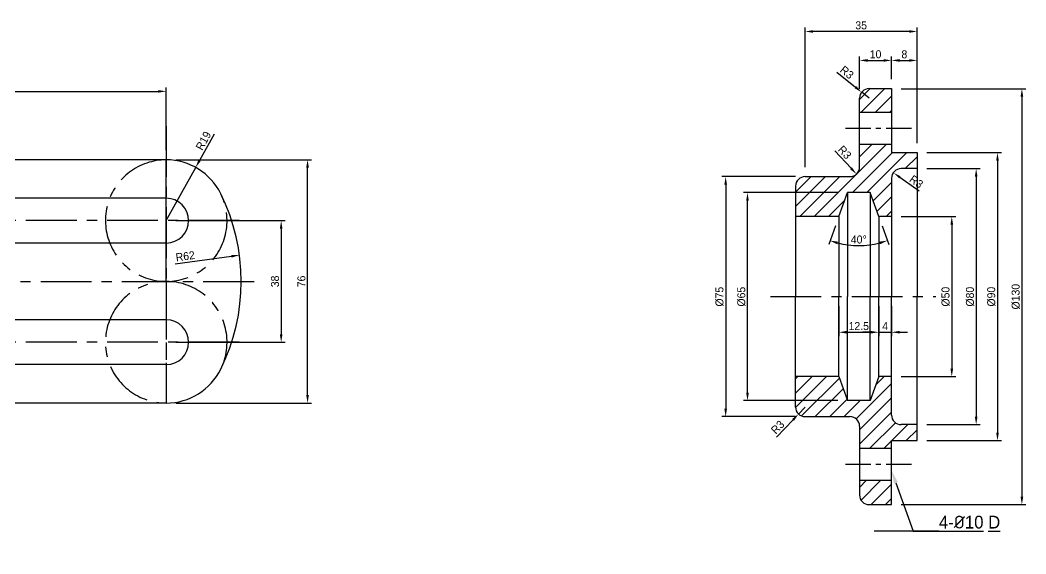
# Model space of a CAD drawing. Header units: millimetres. Extents: x 106 to 2619, y 244 to 1783.
# Drawn here: x 1209.5 to 1523.7, y 654.2 to 821 of the extents above; entities that cross this region are included whole.
import ezdxf
from ezdxf import colors
from ezdxf.entities.mleader import LeaderData, LeaderLine
from ezdxf.math import Vec2, Vec3

# ---------------------------------------------------------------- set-up
doc = ezdxf.new("R2010")
doc.units = ezdxf.units.MM
doc.header["$LTSCALE"] = 0.5
doc.linetypes.add('CENTER', pattern=[50.8, 31.75, -6.35, 6.35, -6.35])
doc.styles.get("Standard").update_dxf_attribs({"font": ''})
doc.styles.get('Standard').set_extended_font_data('Gulim')
doc.dimstyles.new('ISO-25', dxfattribs={"dimtxt": 2.5, "dimasz": 2.5, "dimexe": 1.25, "dimexo": 3, "dimtad": 1, "dimdsep": 46, "dimtxsty": 'Standard', "dimcen": 2.5, "dimclrd": 1, "dimclre": 1, "dimclrt": 5, "dimadec": 0, "dimazin": 0, "dimtfac": 1, "dimtmove": 0, "dimatfit": 3, "dimfxl": 1, "dimtfillclr": 1, "dimarcsym": 0})
pattern_1 = [(45, (-3.75, -77.5908), (-2.245064, 2.245064), [])]

# ---------------------------------------------------------------- blocks, each defined once
blk = doc.blocks.new('*D124')
at = {"color": 1, "lineweight": -2, "transparency": 16777216}
for p, q in [((1147.11, 780.36), (1147.11, 800.01)), ((1149.61, 798.76), (1252.61, 798.76)), ((1255.11, 780.36), (1255.11, 800.01))]:
    blk.add_line(p, q, dxfattribs=at)
at = {"color": 1, "transparency": 16777216}
for points in [[(1149.61, 799.18), (1149.61, 798.35), (1147.11, 798.76)], [(1252.61, 799.18), (1252.61, 798.35), (1255.11, 798.76)]]:
    blk.add_solid(points, dxfattribs=at)
at = {"layer": 'Defpoints', "color": 0, "transparency": 16777216}
for p in [(1255.11, 798.76), (1147.11, 777.36), (1255.11, 777.36)]:
    blk.add_point(p, dxfattribs=at)
at = {"color": 5, "transparency": 16777216, "insert": (1201.11, 800.67), "char_height": 2.5, "attachment_point": 5}
blk.add_mtext('108', dxfattribs=at)
blk = doc.blocks.new('*D125')
at = {"color": 1, "lineweight": -2, "transparency": 16777216}
for p, q in [((1258.11, 758.36), (1292.27, 758.36)), ((1291.02, 755.86), (1291.02, 722.86)), ((1258.11, 720.36), (1292.27, 720.36))]:
    blk.add_line(p, q, dxfattribs=at)
at = {"color": 1, "transparency": 16777216}
for points in [[(1290.6, 755.86), (1291.44, 755.86), (1291.02, 758.36)], [(1290.6, 722.86), (1291.44, 722.86), (1291.02, 720.36)]]:
    blk.add_solid(points, dxfattribs=at)
at = {"layer": 'Defpoints', "color": 0, "transparency": 16777216}
for p in [(1255.11, 758.36), (1255.11, 720.36), (1291.02, 720.36)]:
    blk.add_point(p, dxfattribs=at)
at = {"color": 5, "transparency": 16777216, "insert": (1289.11, 739.36), "char_height": 2.5, "attachment_point": 5, "rotation": 90}
blk.add_mtext('38', dxfattribs=at)
blk = doc.blocks.new('*D127')
at = {"color": 1, "lineweight": -2, "transparency": 16777216}
for p, q in [((1270.07, 785.41), (1265.52, 777.17)), ((1255.11, 758.36), (1264.31, 774.99))]:
    blk.add_line(p, q, dxfattribs=at)
at = {"color": 1, "transparency": 16777216}
blk.add_solid([(1265.15, 777.38), (1265.88, 776.97), (1264.31, 774.99)], dxfattribs=at)
at = {"layer": 'Defpoints', "color": 0, "transparency": 16777216}
for p in [(1264.31, 774.99), (1255.11, 758.36)]:
    blk.add_point(p, dxfattribs=at)
at = {"color": 5, "transparency": 16777216, "insert": (1266.73, 783.31), "char_height": 2.5, "attachment_point": 5, "rotation": 61.0534}
blk.add_mtext('R19', dxfattribs=at)
blk = doc.blocks.new('*D128')
at = {"color": 1, "lineweight": -2, "transparency": 16777216}
blk.add_line((1257.87, 744.88), (1275.51, 747.24), dxfattribs=at)
at = {"color": 1, "transparency": 16777216}
blk.add_solid([(1275.46, 747.65), (1275.57, 746.82), (1277.99, 747.57)], dxfattribs=at)
at = {"layer": 'Defpoints', "color": 0, "transparency": 16777216}
for p in [(1277.99, 747.57), (1216.54, 739.36)]:
    blk.add_point(p, dxfattribs=at)
at = {"color": 5, "transparency": 16777216, "insert": (1261.05, 747.23), "char_height": 2.5, "attachment_point": 5, "rotation": 7.6064}
blk.add_mtext('R62', dxfattribs=at)
blk = doc.blocks.new('*D129')
at = {"color": 1, "lineweight": -2, "transparency": 16777216}
for p, q in [((1258.11, 777.36), (1300.52, 777.36)), ((1299.27, 703.86), (1299.27, 774.86)), ((1258.11, 701.36), (1300.52, 701.36))]:
    blk.add_line(p, q, dxfattribs=at)
at = {"color": 1, "transparency": 16777216}
for points in [[(1298.85, 774.86), (1299.69, 774.86), (1299.27, 777.36)], [(1298.85, 703.86), (1299.69, 703.86), (1299.27, 701.36)]]:
    blk.add_solid(points, dxfattribs=at)
at = {"layer": 'Defpoints', "color": 0, "transparency": 16777216}
for p in [(1255.11, 777.36), (1299.27, 777.36), (1255.11, 701.36)]:
    blk.add_point(p, dxfattribs=at)
at = {"color": 5, "transparency": 16777216, "insert": (1297.36, 739.36), "char_height": 2.5, "attachment_point": 5, "rotation": 90}
blk.add_mtext('76', dxfattribs=at)
blk = doc.blocks.new('*D190')
at = {"color": 1, "lineweight": -2, "transparency": 16777216}
for p, q in [((1471.76, 799.6), (1471.76, 809.68)), ((1474.26, 808.43), (1479.26, 808.43)), ((1481.76, 802.6), (1481.76, 809.68))]:
    blk.add_line(p, q, dxfattribs=at)
at = {"color": 1, "transparency": 16777216}
for points in [[(1474.26, 808.84), (1474.26, 808.01), (1471.76, 808.43)], [(1479.26, 808.84), (1479.26, 808.01), (1481.76, 808.43)]]:
    blk.add_solid(points, dxfattribs=at)
at = {"layer": 'Defpoints', "color": 0, "transparency": 16777216}
for p in [(1481.76, 808.43), (1481.76, 799.6), (1471.76, 796.6)]:
    blk.add_point(p, dxfattribs=at)
at = {"color": 5, "transparency": 16777216, "insert": (1476.76, 810.34), "char_height": 2.5, "attachment_point": 5}
blk.add_mtext('10', dxfattribs=at)
blk = doc.blocks.new('*D191')
at = {"color": 1, "lineweight": -2, "transparency": 16777216}
for p, q in [((1481.76, 802.6), (1481.76, 809.68)), ((1484.26, 808.43), (1487.26, 808.43)), ((1489.76, 782.6), (1489.76, 809.68))]:
    blk.add_line(p, q, dxfattribs=at)
at = {"color": 1, "transparency": 16777216}
for points in [[(1484.26, 808.84), (1484.26, 808.01), (1481.76, 808.43)], [(1487.26, 808.84), (1487.26, 808.01), (1489.76, 808.43)]]:
    blk.add_solid(points, dxfattribs=at)
at = {"layer": 'Defpoints', "color": 0, "transparency": 16777216}
for p in [(1489.76, 808.43), (1481.76, 799.6), (1489.76, 779.6)]:
    blk.add_point(p, dxfattribs=at)
at = {"color": 5, "transparency": 16777216, "insert": (1485.76, 810.33), "char_height": 2.5, "attachment_point": 5}
blk.add_mtext('8', dxfattribs=at)
blk = doc.blocks.new('*D192')
at = {"color": 1, "lineweight": -2, "transparency": 16777216}
for p, q in [((1454.76, 775.1), (1454.76, 818.73)), ((1487.26, 817.48), (1457.26, 817.48)), ((1489.76, 782.6), (1489.76, 818.73))]:
    blk.add_line(p, q, dxfattribs=at)
at = {"color": 1, "transparency": 16777216}
for points in [[(1457.26, 817.89), (1457.26, 817.06), (1454.76, 817.48)], [(1487.26, 817.89), (1487.26, 817.06), (1489.76, 817.48)]]:
    blk.add_solid(points, dxfattribs=at)
at = {"layer": 'Defpoints', "color": 0, "transparency": 16777216}
for p in [(1454.76, 817.48), (1489.76, 779.6), (1454.76, 772.1)]:
    blk.add_point(p, dxfattribs=at)
at = {"color": 5, "transparency": 16777216, "insert": (1472.26, 819.38), "char_height": 2.5, "attachment_point": 5}
blk.add_mtext('35', dxfattribs=at)
blk = doc.blocks.new('*D193')
at = {"color": 1, "lineweight": -2, "transparency": 16777216}
for p, q in [((1451.76, 772.1), (1428.67, 772.1)), ((1429.92, 769.6), (1429.92, 699.6)), ((1451.76, 697.1), (1428.67, 697.1))]:
    blk.add_line(p, q, dxfattribs=at)
at = {"color": 1, "transparency": 16777216}
for points in [[(1429.5, 769.6), (1430.33, 769.6), (1429.92, 772.1)], [(1429.5, 699.6), (1430.33, 699.6), (1429.92, 697.1)]]:
    blk.add_solid(points, dxfattribs=at)
at = {"layer": 'Defpoints', "color": 0, "transparency": 16777216}
for p in [(1454.76, 772.1), (1429.92, 697.1), (1454.76, 697.1)]:
    blk.add_point(p, dxfattribs=at)
at = {"color": 5, "transparency": 16777216, "insert": (1428.01, 734.6), "char_height": 2.5, "attachment_point": 5, "rotation": 90}
blk.add_mtext('%%c75', dxfattribs=at)
blk = doc.blocks.new('*D194')
at = {"color": 1, "lineweight": -2, "transparency": 16777216}
for p, q in [((1464.99, 767.1), (1435.49, 767.1)), ((1436.74, 704.6), (1436.74, 764.6)), ((1464.99, 702.1), (1435.49, 702.1))]:
    blk.add_line(p, q, dxfattribs=at)
at = {"color": 1, "transparency": 16777216}
for points in [[(1436.33, 764.6), (1437.16, 764.6), (1436.74, 767.1)], [(1436.33, 704.6), (1437.16, 704.6), (1436.74, 702.1)]]:
    blk.add_solid(points, dxfattribs=at)
at = {"layer": 'Defpoints', "color": 0, "transparency": 16777216}
for p in [(1436.74, 767.1), (1467.99, 767.1), (1467.99, 702.1)]:
    blk.add_point(p, dxfattribs=at)
at = {"color": 5, "transparency": 16777216, "insert": (1434.84, 734.6), "char_height": 2.5, "attachment_point": 5, "rotation": 90}
blk.add_mtext('%%c65', dxfattribs=at)
blk = doc.blocks.new('*D195')
at = {"color": 1, "lineweight": -2, "transparency": 16777216}
for p, q in [((1484.76, 759.6), (1501.82, 759.6)), ((1500.57, 757.1), (1500.57, 712.1)), ((1484.76, 709.6), (1501.82, 709.6))]:
    blk.add_line(p, q, dxfattribs=at)
at = {"color": 1, "transparency": 16777216}
for points in [[(1500.15, 757.1), (1500.99, 757.1), (1500.57, 759.6)], [(1500.15, 712.1), (1500.99, 712.1), (1500.57, 709.6)]]:
    blk.add_solid(points, dxfattribs=at)
at = {"layer": 'Defpoints', "color": 0, "transparency": 16777216}
for p in [(1481.76, 759.6), (1481.76, 709.6), (1500.57, 709.6)]:
    blk.add_point(p, dxfattribs=at)
at = {"color": 5, "transparency": 16777216, "insert": (1498.66, 734.6), "char_height": 2.5, "attachment_point": 5, "rotation": 90}
blk.add_mtext('%%c50', dxfattribs=at)
blk = doc.blocks.new('*D196')
at = {"color": 1, "lineweight": -2, "transparency": 16777216}
for p, q in [((1492.76, 774.6), (1509.44, 774.6)), ((1508.19, 772.1), (1508.19, 697.1)), ((1492.76, 694.6), (1509.44, 694.6))]:
    blk.add_line(p, q, dxfattribs=at)
at = {"color": 1, "transparency": 16777216}
for points in [[(1507.78, 772.1), (1508.61, 772.1), (1508.19, 774.6)], [(1507.78, 697.1), (1508.61, 697.1), (1508.19, 694.6)]]:
    blk.add_solid(points, dxfattribs=at)
at = {"layer": 'Defpoints', "color": 0, "transparency": 16777216}
for p in [(1489.76, 774.6), (1489.76, 694.6), (1508.19, 694.6)]:
    blk.add_point(p, dxfattribs=at)
at = {"color": 5, "transparency": 16777216, "insert": (1506.29, 734.6), "char_height": 2.5, "attachment_point": 5, "rotation": 90}
blk.add_mtext('%%c80', dxfattribs=at)
blk = doc.blocks.new('*D197')
at = {"color": 1, "lineweight": -2, "transparency": 16777216}
for p, q in [((1492.76, 779.6), (1516.11, 779.6)), ((1514.86, 777.1), (1514.86, 692.1)), ((1492.76, 689.6), (1516.11, 689.6))]:
    blk.add_line(p, q, dxfattribs=at)
at = {"color": 1, "transparency": 16777216}
for points in [[(1514.44, 777.1), (1515.28, 777.1), (1514.86, 779.6)], [(1514.44, 692.1), (1515.28, 692.1), (1514.86, 689.6)]]:
    blk.add_solid(points, dxfattribs=at)
at = {"layer": 'Defpoints', "color": 0, "transparency": 16777216}
for p in [(1489.76, 779.6), (1489.76, 689.6), (1514.86, 689.6)]:
    blk.add_point(p, dxfattribs=at)
at = {"color": 5, "transparency": 16777216, "insert": (1512.95, 734.6), "char_height": 2.5, "attachment_point": 5, "rotation": 90}
blk.add_mtext('%%c90', dxfattribs=at)
blk = doc.blocks.new('*D198')
at = {"color": 1, "lineweight": -2, "transparency": 16777216}
for p, q in [((1484.76, 799.6), (1523.73, 799.6)), ((1522.48, 797.1), (1522.48, 672.1)), ((1484.76, 669.6), (1523.73, 669.6))]:
    blk.add_line(p, q, dxfattribs=at)
at = {"color": 1, "transparency": 16777216}
for points in [[(1522.06, 797.1), (1522.9, 797.1), (1522.48, 799.6)], [(1522.06, 672.1), (1522.9, 672.1), (1522.48, 669.6)]]:
    blk.add_solid(points, dxfattribs=at)
at = {"layer": 'Defpoints', "color": 0, "transparency": 16777216}
for p in [(1481.76, 799.6), (1481.76, 669.6), (1522.48, 669.6)]:
    blk.add_point(p, dxfattribs=at)
at = {"color": 5, "transparency": 16777216, "insert": (1520.57, 734.6), "char_height": 2.5, "attachment_point": 5, "rotation": 90}
blk.add_mtext('%%c130', dxfattribs=at)
blk = doc.blocks.new('*D199')
at = {"color": 1, "lineweight": -2, "transparency": 16777216}
for p, q in [((1465.26, 731.6), (1465.26, 722.23)), ((1477.76, 731.6), (1477.76, 722.23)), ((1467.76, 723.48), (1475.26, 723.48))]:
    blk.add_line(p, q, dxfattribs=at)
at = {"color": 1, "transparency": 16777216}
for points in [[(1467.76, 723.9), (1467.76, 723.07), (1465.26, 723.48)], [(1475.26, 723.9), (1475.26, 723.07), (1477.76, 723.48)]]:
    blk.add_solid(points, dxfattribs=at)
at = {"layer": 'Defpoints', "color": 0, "transparency": 16777216}
for p in [(1465.26, 734.6), (1477.76, 734.6), (1477.76, 723.48)]:
    blk.add_point(p, dxfattribs=at)
at = {"color": 5, "transparency": 16777216, "insert": (1471.51, 725.39), "char_height": 2.5, "attachment_point": 5}
blk.add_mtext('12.5', dxfattribs=at)
blk = doc.blocks.new('*D200')
at = {"color": 1, "lineweight": -2, "transparency": 16777216}
for p, q in [((1477.76, 731.6), (1477.76, 722.23)), ((1481.76, 731.6), (1481.76, 722.23)), ((1475.26, 723.48), (1472.76, 723.48)), ((1477.76, 723.48), (1481.76, 723.48)), ((1484.26, 723.48), (1486.76, 723.48))]:
    blk.add_line(p, q, dxfattribs=at)
at = {"color": 1, "transparency": 16777216}
for points in [[(1475.26, 723.9), (1475.26, 723.07), (1477.76, 723.48)], [(1484.26, 723.9), (1484.26, 723.07), (1481.76, 723.48)]]:
    blk.add_solid(points, dxfattribs=at)
at = {"layer": 'Defpoints', "color": 0, "transparency": 16777216}
for p in [(1477.76, 734.6), (1481.76, 734.6), (1481.76, 723.48)]:
    blk.add_point(p, dxfattribs=at)
at = {"color": 5, "transparency": 16777216, "insert": (1479.76, 725.39), "char_height": 2.5, "attachment_point": 5}
blk.add_mtext('4', dxfattribs=at)
blk = doc.blocks.new('*D201')
at = {"color": 1, "lineweight": -2, "transparency": 16777216}
for p, q in [((1464.23, 756.78), (1462.11, 750.95)), ((1478.78, 756.78), (1480.91, 750.95))]:
    blk.add_line(p, q, dxfattribs=at)
blk.add_arc((1471.51, 776.77), 26.23, 255.4621, 284.5379, dxfattribs=at)
at = {"color": 1, "transparency": 16777216}
for points in [[(1464.8, 750.98), (1465.04, 751.78), (1462.53, 752.12)], [(1477.97, 751.78), (1478.21, 750.98), (1480.48, 752.12)]]:
    blk.add_solid(points, dxfattribs=at)
at = {"layer": 'Defpoints', "color": 0, "transparency": 16777216}
for p in [(1467.99, 767.1), (1475.03, 767.1), (1465.26, 759.6), (1477.76, 759.6), (1468.46, 750.72)]:
    blk.add_point(p, dxfattribs=at)
at = {"color": 5, "transparency": 16777216, "insert": (1471.51, 752.45), "char_height": 2.5, "attachment_point": 5}
blk.add_mtext('40°', dxfattribs=at)
blk = doc.blocks.new('*D202')
at = {"color": 1, "lineweight": -2, "transparency": 16777216}
for p, q in [((1464.69, 804.75), (1470.48, 800.06)), ((1474.76, 796.6), (1472.42, 798.49))]:
    blk.add_line(p, q, dxfattribs=at)
at = {"color": 1, "transparency": 16777216}
blk.add_solid([(1470.74, 800.39), (1470.22, 799.74), (1472.42, 798.49)], dxfattribs=at)
at = {"layer": 'Defpoints', "color": 0, "transparency": 16777216}
for p in [(1472.42, 798.49), (1474.76, 796.6)]:
    blk.add_point(p, dxfattribs=at)
at = {"color": 5, "transparency": 16777216, "insert": (1467.81, 804.68), "char_height": 2.5, "attachment_point": 5, "rotation": 321.0155}
blk.add_mtext('R3', dxfattribs=at)
blk = doc.blocks.new('*D203')
at = {"color": 1, "lineweight": -2, "transparency": 16777216}
blk.add_line((1464.04, 780.21), (1469.09, 774.73), dxfattribs=at)
at = {"color": 1, "transparency": 16777216}
blk.add_solid([(1469.4, 775.02), (1468.79, 774.45), (1470.79, 772.9)], dxfattribs=at)
at = {"layer": 'Defpoints', "color": 0, "transparency": 16777216}
for p in [(1468.76, 775.1), (1470.79, 772.9)]:
    blk.add_point(p, dxfattribs=at)
at = {"color": 5, "transparency": 16777216, "insert": (1467.12, 779.69), "char_height": 2.5, "attachment_point": 5, "rotation": 312.7165}
blk.add_mtext('R3', dxfattribs=at)
blk = doc.blocks.new('*D204')
at = {"color": 1, "lineweight": -2, "transparency": 16777216}
blk.add_line((1490.4, 767.54), (1484.35, 771.89), dxfattribs=at)
at = {"color": 1, "transparency": 16777216}
blk.add_solid([(1484.59, 772.23), (1484.11, 771.56), (1482.32, 773.36)], dxfattribs=at)
at = {"layer": 'Defpoints', "color": 0, "transparency": 16777216}
for p in [(1482.32, 773.36), (1484.76, 771.6)]:
    blk.add_point(p, dxfattribs=at)
at = {"color": 5, "transparency": 16777216, "insert": (1489.5, 770.53), "char_height": 2.5, "attachment_point": 5, "rotation": 324.2188}
blk.add_mtext('R3', dxfattribs=at)
blk = doc.blocks.new('*D205')
at = {"color": 1, "lineweight": -2, "transparency": 16777216}
for p, q in [((1454.76, 700.1), (1452.69, 697.92)), ((1445.85, 690.69), (1450.98, 696.11))]:
    blk.add_line(p, q, dxfattribs=at)
at = {"color": 1, "transparency": 16777216}
blk.add_solid([(1450.67, 696.39), (1451.28, 695.82), (1452.69, 697.92)], dxfattribs=at)
at = {"layer": 'Defpoints', "color": 0, "transparency": 16777216}
for p in [(1452.69, 697.92), (1454.76, 700.1)]:
    blk.add_point(p, dxfattribs=at)
at = {"color": 5, "transparency": 16777216, "insert": (1446.17, 693.8), "char_height": 2.5, "attachment_point": 5, "rotation": 46.5823}
blk.add_mtext('R3', dxfattribs=at)

msp = doc.modelspace()

# ---------------------------------------------------------------- hatches: boundary and pattern name
h = msp.add_hatch()
h.set_pattern_fill('ANSI31', color=1)
h.set_pattern_definition(pattern_1)
h.paths.add_polyline_path([(1481.7557, 792.1021), (1481.7557, 799.6021), (1474.7557, 799.6021, 0.41421356), (1471.7557, 796.6021), (1471.7557, 792.1021)])
h.paths.add_polyline_path([(1471.7557, 775.1021, -0.41421356), (1468.7557, 772.1021), (1454.7557, 772.1021, 0.41421356), (1451.7557, 769.1021), (1451.7557, 759.6021), (1465.2557, 759.6021), (1467.9855, 767.1021), (1475.026, 767.1021), (1477.7557, 759.6021), (1481.7557, 759.6021), (1481.7557, 771.6021, -0.41421356), (1484.7557, 774.6021), (1489.7557, 774.6021), (1489.7557, 779.6021), (1481.7557, 779.6021), (1481.7557, 782.1021), (1471.7557, 782.1021)])
h = msp.add_hatch()
h.set_pattern_fill('ANSI31', color=1)
h.set_pattern_definition(pattern_1)
h.paths.add_polyline_path([(1471.7557, 677.1021), (1471.7557, 672.6021, 0.41421356), (1474.7557, 669.6021), (1481.7557, 669.6021), (1481.7557, 677.1021)])
h.paths.add_polyline_path([(1471.7557, 694.1021), (1471.7557, 687.1021), (1481.7557, 687.1021), (1481.7557, 689.6021), (1489.7557, 689.6021), (1489.7557, 694.6021), (1484.7557, 694.6021, -0.41421356), (1481.7557, 697.6021), (1481.7557, 709.6021), (1477.7557, 709.6021), (1475.026, 702.1021), (1467.9855, 702.1021), (1465.2557, 709.6021), (1451.7557, 709.6021), (1451.7557, 700.1021, 0.41421356), (1454.7557, 697.1021), (1468.7557, 697.1021, -0.41421356)])

# ---------------------------------------------------------------- linework, layer by layer
for p, q in [((1474.7557, 799.6021), (1481.7557, 799.6021)), ((1481.7557, 799.6021), (1481.7557, 779.6021)), ((1471.7557, 775.1021), (1471.7557, 796.6021)), ((1481.7557, 792.1021), (1471.7557, 792.1021)), ((1481.7557, 782.1021), (1471.7557, 782.1021)), ((1481.7557, 779.6021), (1489.7557, 779.6021)), ((1489.7557, 779.6021), (1489.7557, 774.6021)), ((1255.1125, 777.3594), (1114.2035, 777.3594)), ((1255.1125, 739.3594), (1255.1125, 777.3594)), ((1489.7557, 774.6021), (1484.7557, 774.6021)), ((1489.7557, 774.6021), (1489.7557, 734.6021)), ((1454.7557, 772.1021), (1468.7557, 772.1021)), ((1481.7557, 771.6021), (1481.7557, 734.6021)), ((1451.7557, 769.1021), (1451.7557, 734.6021)), ((1465.2557, 759.6021), (1467.9855, 767.1021)), ((1475.026, 767.1021), (1467.9855, 767.1021)), ((1467.9855, 767.1021), (1467.9855, 734.6021)), ((1477.7557, 759.6021), (1475.026, 767.1021)), ((1475.026, 767.1021), (1475.026, 734.6021)), ((1255.1125, 765.3594), (1147.1125, 765.3594)), ((1465.2557, 759.6021), (1451.7557, 759.6021)), ((1465.2557, 759.6021), (1465.2557, 734.6021)), ((1481.7557, 759.6021), (1477.7557, 759.6021)), ((1481.7557, 759.6021), (1477.7557, 759.6021)), ((1477.7557, 759.6021), (1477.7557, 734.6021)), ((1255.1125, 751.3594), (1147.1125, 751.3594)), ((1451.7557, 700.1021), (1451.7557, 734.6021)), ((1465.2557, 709.6021), (1465.2557, 734.6021)), ((1467.9855, 702.1021), (1467.9855, 734.6021)), ((1475.026, 702.1021), (1475.026, 734.6021)), ((1477.7557, 709.6021), (1477.7557, 734.6021)), ((1481.7557, 697.6021), (1481.7557, 734.6021)), ((1489.7557, 694.6021), (1489.7557, 734.6021)), ((1255.1125, 727.3594), (1147.1125, 727.3594)), ((1255.1125, 713.3594), (1147.1125, 713.3594)), ((1465.2557, 709.6021), (1451.7557, 709.6021)), ((1465.2557, 709.6021), (1467.9855, 702.1021)), ((1477.7557, 709.6021), (1475.026, 702.1021)), ((1481.7557, 709.6021), (1477.7557, 709.6021)), ((1481.7557, 709.6021), (1477.7557, 709.6021)), ((1255.1125, 701.3594), (1188.3336, 701.3594)), ((1475.026, 702.1021), (1467.9855, 702.1021)), ((1454.7557, 697.1021), (1468.7557, 697.1021)), ((1489.7557, 694.6021), (1484.7557, 694.6021)), ((1489.7557, 689.6021), (1489.7557, 694.6021)), ((1471.7557, 694.1021), (1471.7557, 672.6021)), ((1481.7557, 669.6021), (1481.7557, 689.6021)), ((1481.7557, 689.6021), (1489.7557, 689.6021)), ((1481.7557, 687.1021), (1471.7557, 687.1021)), ((1481.7557, 677.1021), (1471.7557, 677.1021)), ((1474.7557, 669.6021), (1481.7557, 669.6021))]:
    msp.add_line(p, q)
at = {"color": 1, "linetype": 'CENTER'}
for p, q in [((1255.1125, 787.9321), (1255.1125, 702.2293)), ((1277.9256, 758.3594), (1131.6931, 758.3594)), ((1063.48, 739.3594), (1285.2859, 739.3594)), ((1255.1125, 739.3594), (1255.1125, 701.3594)), ((1443.9257, 734.6021), (1495.6422, 734.6021)), ((1277.9256, 720.3594), (1131.6931, 720.3594))]:
    msp.add_line(p, q, dxfattribs=at)
at = {"color": 1, "linetype": 'CENTER', "ltscale": 0.5}
for p, q in [((1487.9603, 787.1021), (1466.4329, 787.1021)), ((1487.9603, 682.1021), (1466.4329, 682.1021))]:
    msp.add_line(p, q, dxfattribs=at)
for centre, radius, start, end in [((1474.7557, 796.6021), 3, 90, 180), ((1255.1125, 758.3594), 19, 26.222647, 90), ((1468.7557, 775.1021), 3, 270, 0), ((1484.7557, 771.6021), 3, 90, 180), ((1454.7557, 769.1021), 3, 90, 180), ((1255.1125, 758.3594), 7, 270, 90), ((1216.5379, 739.3594), 62, 333.777353, 26.222647), ((1255.1125, 720.3594), 7, 270, 90), ((1255.1125, 720.3594), 19, 270, 333.777353), ((1454.7557, 700.1021), 3, 180, 270), ((1468.7557, 694.1021), 3, 0, 90), ((1484.7557, 697.6021), 3, 180, 270), ((1474.7557, 672.6021), 3, 180, 270)]:
    msp.add_arc(centre, radius, start, end)
at = {"color": 1, "linetype": 'CENTER'}
for centre, start, end in [((1255.1125, 758.3594), 90, 26.222647), ((1255.1125, 720.3594), 333.777353, 270)]:
    msp.add_arc(centre, 19, start, end, dxfattribs=at)

# ---------------------------------------------------------------- dimensions: what is measured, and where the dimension line sits
for base, p1, p2, picture, middle in [((1454.7557, 817.4768), (1489.7557, 779.6021), (1454.7557, 772.1021), '*D192', (1472.2557, 819.3834)), ((1481.7557, 808.4268), (1471.7557, 796.6021), (1481.7557, 799.6021), '*D190', (1476.7557, 810.3367)), ((1489.7557, 808.4268), (1481.7557, 799.6021), (1489.7557, 779.6021), '*D191', (1485.7557, 810.3334)), ((1255.1125, 798.7629), (1147.1125, 777.3594), (1255.1125, 777.3594), '*D124', (1201.1125, 800.6728)), ((1477.7557, 723.4839), (1465.2557, 734.6021), (1477.7557, 734.6021), '*D199', (1471.5057, 725.3938)), ((1481.7557, 723.4839), (1477.7557, 734.6021), (1481.7557, 734.6021), '*D200', (1479.7557, 725.3921))]:
    dim = msp.add_linear_dim(base=base, p1=p1, p2=p2, dimstyle='ISO-25')
    dim.commit()
    dim.dimension.update_dxf_attribs({"geometry": picture, "text_midpoint": middle})
for center, mpoint, picture, middle in [((1474.7557, 796.6021), (1472.4238, 798.4895), '*D202', (1467.8129, 804.6783)), ((1255.1125, 758.3594), (1264.3084, 774.9858), '*D127', (1266.7283, 783.3108)), ((1454.7557, 700.1021), (1452.6938, 697.923), '*D205', (1446.1671, 693.8044))]:
    dim = msp.add_radius_dim(center=center, mpoint=mpoint, dimstyle='ISO-25')
    dim.commit()
    dim.dimension.update_dxf_attribs({"geometry": picture, "text_midpoint": middle})
for base, p1, p2, picture, middle in [((1522.4816, 669.6021), (1481.7557, 799.6021), (1481.7557, 669.6021), '*D198', (1520.5716, 734.6021)), ((1514.8604, 689.6021), (1489.7557, 779.6021), (1489.7557, 689.6021), '*D197', (1512.9537, 734.6021)), ((1508.1918, 694.6021), (1489.7557, 774.6021), (1489.7557, 694.6021), '*D196', (1506.2852, 734.6021)), ((1429.9158, 697.1021), (1454.7557, 772.1021), (1454.7557, 697.1021), '*D193', (1428.0092, 734.6021)), ((1436.7431, 767.1021), (1467.9855, 702.1021), (1467.9855, 767.1021), '*D194', (1434.8365, 734.6021)), ((1500.5706, 709.6021), (1481.7557, 759.6021), (1481.7557, 709.6021), '*D195', (1498.664, 734.6021))]:
    dim = msp.add_linear_dim(base=base, p1=p1, p2=p2, angle=90, dimstyle='ISO-25', override={"dimpost": '%%c<>'})
    dim.commit()
    dim.dimension.update_dxf_attribs({"geometry": picture, "text_midpoint": middle})
for center, mpoint, picture, middle in [((1468.7557, 775.1021), (1470.7908, 772.898), '*D203', (1465.7183, 778.3919)), ((1484.7557, 771.6021), (1482.322, 773.3562), '*D204', (1488.3882, 768.9842)), ((1216.5379, 739.3594), (1277.9923, 747.5662), '*D128', (1261.3021, 745.3374))]:
    dim = msp.add_radius_dim(center=center, mpoint=mpoint, dimstyle='ISO-25')
    dim.commit()
    dim.dimension.update_dxf_attribs({"geometry": picture, "text_midpoint": middle, "dimtype": 164})
for base, p1, p2, picture, middle in [((1299.27, 777.3594), (1255.1125, 701.3594), (1255.1125, 777.3594), '*D129', (1297.3617, 739.3594)), ((1291.0209, 720.3594), (1255.1125, 758.3594), (1255.1125, 720.3594), '*D125', (1289.1142, 739.3594))]:
    dim = msp.add_linear_dim(base=base, p1=p1, p2=p2, angle=90, dimstyle='ISO-25')
    dim.commit()
    dim.dimension.update_dxf_attribs({"geometry": picture, "text_midpoint": middle})
dim = msp.add_angular_dim_2l(base=(1468.4601, 750.717), line1=((1477.7557, 759.6021), (1475.026, 767.1021)), line2=((1465.2557, 759.6021), (1467.9855, 767.1021)), dimstyle='ISO-25')
dim.commit()
dim.dimension.update_dxf_attribs({"geometry": '*D201', "text_midpoint": (1471.5057, 752.4479)})

# ---------------------------------------------------------------- leaders
ml = msp.add_multileader_mtext('Standard')
ml.set_content('\\L4-{\\fISOCPEUR|b0|i0|c0|p34;%%C}10 D', color=5)
ml.set_leader_properties(color=1)
ml.build(insert=Vec2(0, 0))
ml.multileader.update_dxf_attribs({"text_left_attachment_type": 8, "text_right_attachment_type": 8})
ctx = ml.context
ctx.base_point, ctx.landing_gap_size, ctx.plane_origin = Vec3(1496.551, 661.3427), 0, Vec3(1481.7557, 680.2032)
ctx.left_attachment, ctx.right_attachment = 8, 8
notes = []
notes.append((ctx, [(0, (1, 1, 0), (1488.551, 661.3427), (1, 0), 8, [(0, [(1481.7557, 680.2032)], 0, [])])]))
ctx.mtext.insert, ctx.mtext.flow_direction = Vec3(1496.551, 666.1427), 5
for ctx, leaders in notes:
    for number, flags, end, landing, length, lines in leaders:
        leader = LeaderData()
        leader.index, (leader.has_last_leader_line, leader.has_dogleg_vector, leader.attachment_direction) = number, flags
        leader.last_leader_point, leader.dogleg_vector, leader.dogleg_length = Vec3(end), Vec3(landing), length
        for number, points, colour, breaks in lines:
            line = LeaderLine()
            line.index, line.vertices, line.color, line.breaks = number, Vec3.list(points), colors.encode_raw_color(colour), breaks
            leader.lines.append(line)
        ctx.leaders.append(leader)

doc.saveas('drawing.dxf')
